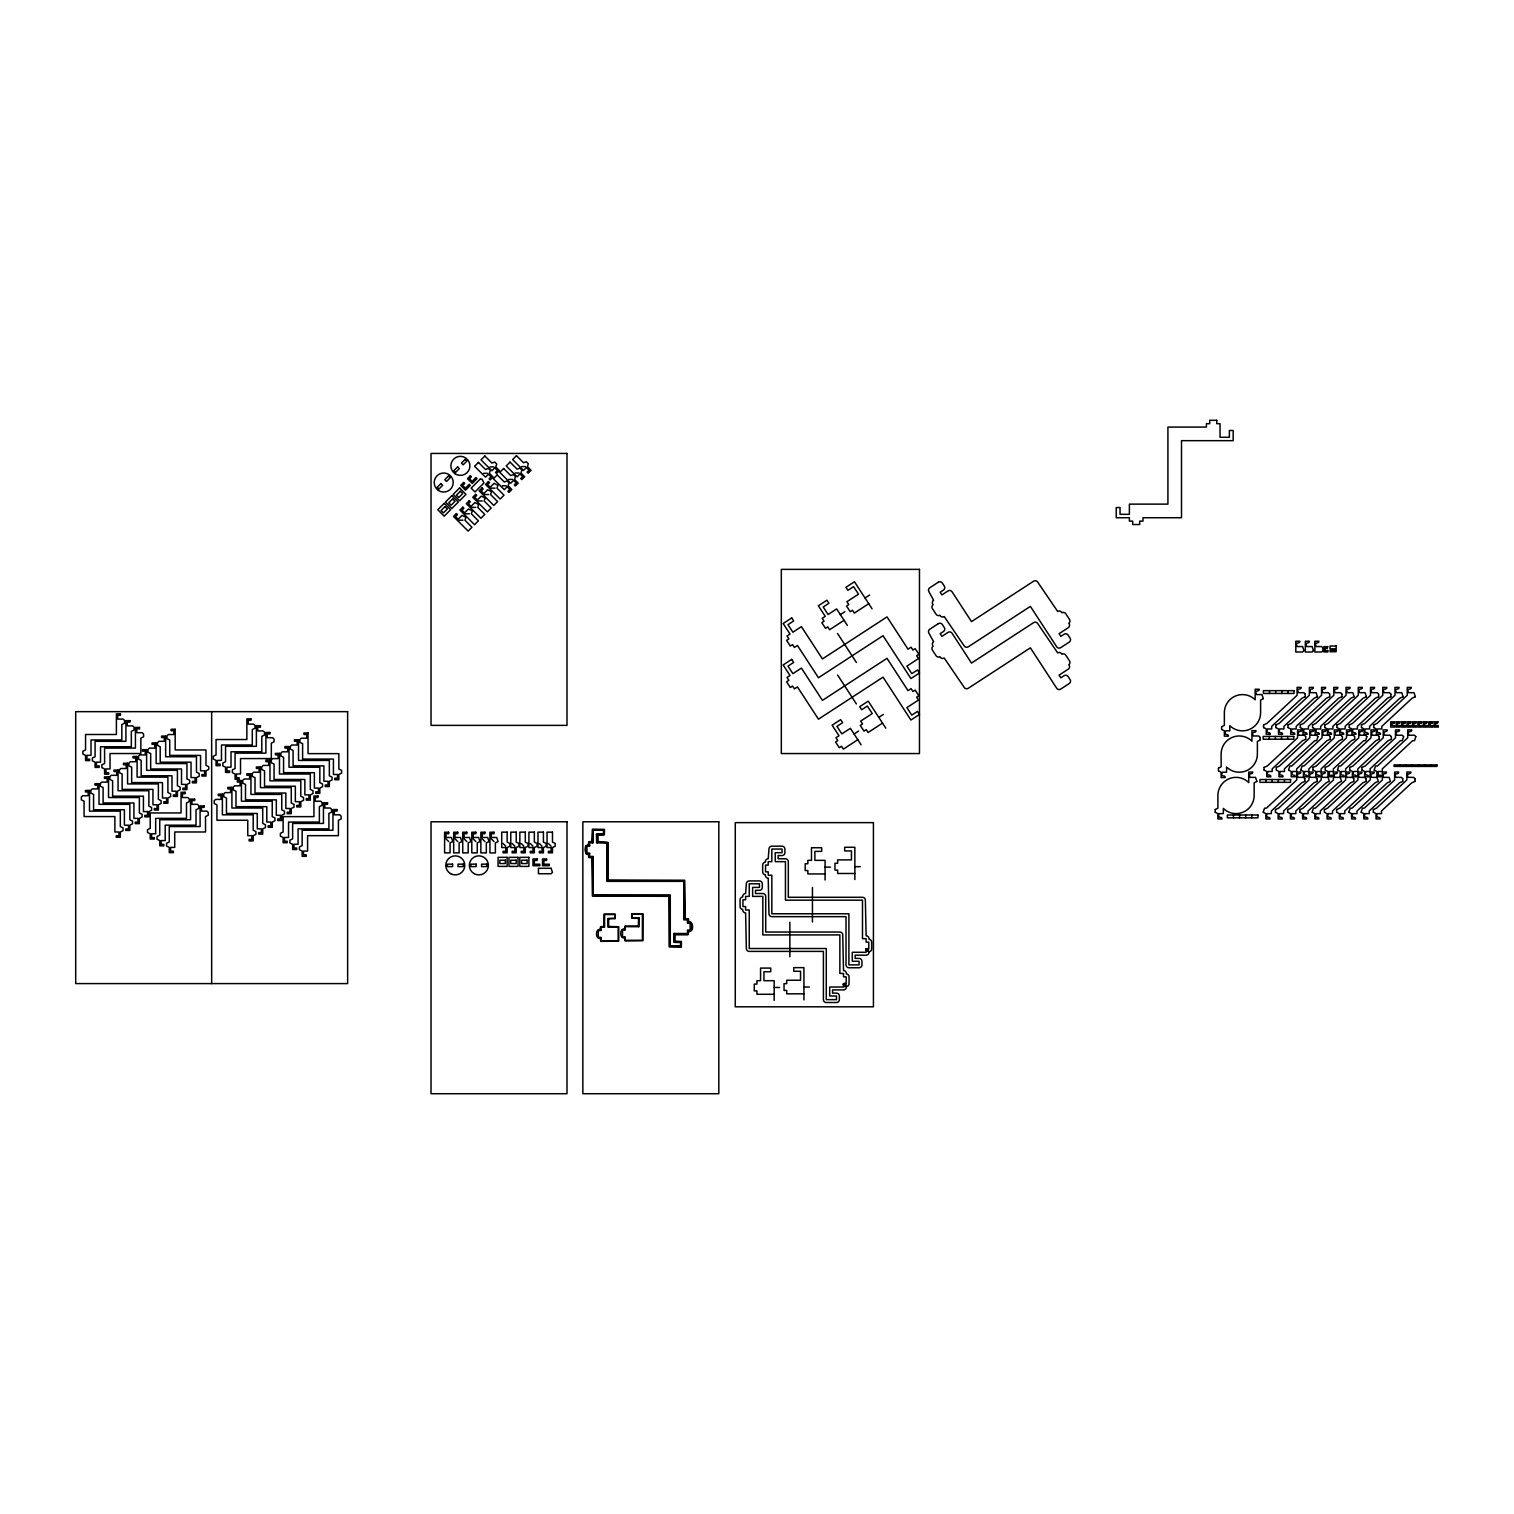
<?xml version="1.0" encoding="UTF-8"?>
<svg xmlns="http://www.w3.org/2000/svg" width="1514" height="1514" viewBox="0 0 1514 1514"><rect width="100%" height="100%" fill="white"/><g stroke="black" fill="none" stroke-linecap="round" stroke-linejoin="round"><path stroke-width="1.5" d="M843.506 983.627C847.367 981.394 845.853 990.099 843.506 985.084C847.443 982.927 838.756 985.519 846.175 983.646L846.175 976.833L843.506 976.833L843.506 973.445L839.873 973.445L839.873 934.914L762.829 934.914L762.829 896.402L752.628 896.402L752.628 887.412L759.441 887.412L759.441 883.798L749.241 883.798L749.241 896.402L745.607 896.402L745.607 899.789L742.939 899.789L742.939 906.583L745.607 906.583L745.607 909.99L749.241 909.99L749.241 948.521L826.284 948.521L826.284 999.637L836.485 999.637L836.485 996.004L829.691 996.004L829.691 987.033L843.506 987.033L843.563 983.646L846.383 987.033A2.877 2.877 0 0 1 843.506 989.91L832.568 989.91L832.568 993.127L836.485 993.127A2.877 2.877 0 0 1 839.362 996.004L839.362 999.637A2.877 2.877 0 0 1 836.485 1002.514L826.284 1002.514A2.877 2.877 0 0 1 823.408 999.637L823.408 951.398L749.241 951.398A2.877 2.877 0 0 1 746.364 948.521L745.607 912.866A2.877 2.877 0 0 1 742.731 909.99L742.731 909.46A2.877 2.877 0 0 1 740.062 906.583L740.062 899.789A2.877 2.877 0 0 1 742.731 896.931L742.731 896.402A2.877 2.877 0 0 1 745.607 893.525L746.364 883.798A2.877 2.877 0 0 1 749.241 880.921L759.441 880.921A2.877 2.877 0 0 1 762.318 883.798L762.318 887.412A2.877 2.877 0 0 1 759.441 890.308L755.505 890.308L755.505 893.525L762.829 893.525A2.877 2.877 0 0 1 765.706 896.402L765.706 932.037L839.873 932.037A2.877 2.877 0 0 1 842.749 934.914L843.506 970.569A2.877 2.877 0 0 1 846.383 973.445L846.383 973.975A2.877 2.877 0 0 1 849.051 976.833L849.051 983.646A2.877 2.877 0 0 1 846.383 986.503M866.065 948.899C865.63 952.287 865.857 947.386 867.56 948.899C870.796 954.937 862.961 947.102 868.79 948.899L868.79 942.105L866.122 942.105L866.122 938.699L862.488 938.699L862.488 900.168L785.444 900.168L785.444 861.655L775.244 861.655L775.244 852.685L782.038 852.685L782.038 849.051L771.837 849.051L771.837 861.655L768.223 861.655L768.223 865.062L765.554 865.062L765.554 871.856L768.223 871.856L768.223 875.243L771.837 875.243L771.837 913.775L848.9 913.775L848.9 964.891L859.081 964.891L859.081 961.276L852.287 961.276L852.287 952.287L866.122 952.287L866.159 948.899L868.998 952.287A2.877 2.877 0 0 1 866.122 955.183L855.164 955.183L855.164 958.4L859.081 958.4A2.877 2.877 0 0 1 861.958 961.276L861.958 964.891A2.877 2.877 0 0 1 859.081 967.768L848.9 967.768A2.877 2.877 0 0 1 846.023 964.891L846.023 916.651L771.837 916.651A2.877 2.877 0 0 1 768.961 913.775L768.223 878.12A2.877 2.877 0 0 1 765.346 875.243L765.346 874.714A2.877 2.877 0 0 1 762.659 871.856L762.659 865.062A2.877 2.877 0 0 1 765.346 862.185L765.346 861.655A2.877 2.877 0 0 1 768.223 858.779L768.961 849.051A2.877 2.877 0 0 1 771.837 846.175L782.038 846.175A2.877 2.877 0 0 1 784.914 849.051L784.914 852.685A2.877 2.877 0 0 1 782.038 855.561L778.12 855.561L778.12 858.779L785.444 858.779A2.877 2.877 0 0 1 788.321 861.655L788.321 897.291L862.488 897.291A2.877 2.877 0 0 1 865.365 900.168L866.122 935.822A2.877 2.877 0 0 1 868.998 938.699L868.998 939.229A2.877 2.877 0 0 1 871.667 942.105L871.667 948.899A2.877 2.877 0 0 1 868.998 951.776M638.34 926.682L638.529 918.203M674.165 941.973L674.373 933.495M865.043 597.992L869.585 595.04M840.327 614.627L844.869 611.656M868.752 603.707L854.331 613.094L852.477 610.256L850.225 611.713L846.515 606.016L848.767 604.559L846.913 601.701L858.495 594.169L853.593 586.637L847.897 590.346L845.929 587.318L854.464 581.755L872.064 608.798M844.055 620.324L829.615 629.729L827.761 626.872L825.527 628.329L821.818 622.633L824.051 621.175L822.197 618.318L825.244 616.349L818.355 605.789L826.909 600.225L828.896 603.272L823.2 606.982L828.082 614.495L836.636 608.931L847.367 625.414M878.801 717.39L883.343 714.438M854.104 734.006L858.627 731.054M882.53 723.105L868.09 732.492L866.235 729.653L863.983 731.111L860.274 725.414L862.526 723.957L860.671 721.099L872.253 713.567L867.371 706.035L861.655 709.744L859.687 706.716L868.241 701.152L885.841 728.196M857.813 739.721L843.374 749.127L841.519 746.27L839.286 747.727L835.577 742.03L837.81 740.573L835.955 737.715L839.002 735.747L832.132 725.187L840.667 719.623L842.655 722.67L836.958 726.379L841.841 733.893L850.395 728.329L861.125 744.812M521.592 466.577L525.434 466.577M489.987 466.918L493.829 466.918M515.176 472.993L519.018 472.993M483.591 473.314L487.432 473.314M508.761 479.408L512.621 479.408M502.364 485.805L506.206 485.805M491.198 488.151L495.04 488.151M484.783 494.548L488.644 494.548M478.386 500.964L482.228 500.964M471.971 507.379L475.812 507.379M465.555 513.776L469.416 513.776M459.158 520.191L463 520.191M1322.858 647.878L1321.646 646.554L1316.196 646.554C1313.452 641.009 1319.243 644.472 1318.921 641.236L1314.852 641.236L1314.852 652.004L1321.646 652.004L1322.858 650.679M1303.838 650.679L1302.608 652.004L1295.814 652.004L1295.814 641.236L1299.883 641.236C1300.148 644.415 1294.489 641.084 1297.176 646.554L1302.608 646.554L1303.97 650.547M1313.357 650.679L1312.127 652.004L1305.333 652.004L1305.333 641.236L1309.402 641.236C1309.667 644.396 1304.008 641.084 1306.696 646.554L1312.127 646.554L1313.49 650.547M1305.106 694.018L1303.895 692.693L1298.444 692.693C1295.7 687.167 1301.472 690.611 1301.169 687.375L1297.082 687.375L1297.082 695.304L1266.764 723.522L1263.679 724.827M1329.576 694.018L1328.365 692.693L1322.914 692.693C1320.094 687.072 1325.961 690.649 1325.639 687.375L1321.571 687.375L1321.571 695.304L1291.234 723.522L1288.168 724.827M1341.82 694.018L1340.59 692.693L1335.159 692.693C1332.396 687.167 1338.187 690.611 1337.884 687.375L1333.796 687.375L1333.796 695.304L1303.478 723.522L1300.394 724.827M1378.535 694.018L1377.305 692.693L1371.873 692.693C1369.11 687.167 1374.901 690.611 1374.58 687.375L1370.511 687.375L1370.511 695.304L1340.193 723.522L1337.108 724.827M1390.76 694.018L1389.549 692.693L1384.099 692.693C1381.355 687.167 1387.146 690.611 1386.824 687.375L1382.755 687.375L1382.755 695.304L1352.418 723.522L1349.352 724.827M1305.106 696.818L1302.04 698.143L1271.703 726.341L1271.703 728.953L1267.634 728.953C1264.796 734.593 1270.681 731.016 1270.341 734.29L1266.272 734.29L1266.272 728.953L1263.679 727.647M1317.35 696.818L1314.266 698.143L1283.948 726.341L1283.948 728.953L1279.86 728.953C1277.04 734.593 1282.907 731.016 1282.585 734.29L1278.516 734.29L1278.516 728.953L1275.924 727.647M1329.576 696.818L1326.51 698.143L1296.173 726.341L1296.173 728.953L1292.104 728.953C1289.285 734.593 1295.151 731.016 1294.83 734.29L1290.742 734.29L1290.742 728.953L1288.168 727.647M1341.82 696.818L1338.736 698.143L1308.418 726.341L1308.418 728.953L1304.349 728.953C1301.51 734.593 1307.396 731.016 1307.055 734.29L1302.986 734.29L1302.986 728.953L1300.394 727.647M1354.065 696.818L1350.98 698.143L1320.662 726.341L1320.662 728.953L1316.574 728.953C1313.755 734.593 1319.621 731.016 1319.3 734.29L1315.212 734.29L1315.212 728.953L1312.638 727.647M1366.29 696.818L1363.225 698.143L1332.888 726.341L1332.888 728.953L1328.819 728.953C1325.98 734.593 1331.866 731.016 1331.525 734.29L1327.456 734.29L1327.456 728.953L1324.864 727.647M1378.535 696.818L1375.45 698.143L1345.132 726.341L1345.132 728.953L1341.044 728.953C1338.225 734.593 1344.091 731.016 1343.77 734.29L1339.682 734.29L1339.682 728.953L1337.108 727.647M1390.76 696.818L1387.695 698.143L1357.358 726.341L1357.358 728.953L1353.289 728.953C1350.469 734.593 1356.336 731.016 1356.014 734.29L1351.926 734.29L1351.926 728.953L1349.352 727.647M1403.005 696.818L1399.92 698.143L1369.602 726.341L1369.602 728.953L1365.533 728.953C1362.695 734.593 1368.58 731.016 1368.24 734.29L1364.171 734.29L1364.171 728.953L1361.578 727.647M1415.249 696.818L1412.165 698.143L1381.847 726.341L1381.847 728.953L1377.759 728.953C1374.939 734.593 1380.806 731.016 1380.484 734.29L1376.396 734.29L1376.396 728.953L1373.823 727.647M1263.187 698.711L1260.594 700.017L1260.594 712.716A18.13 18.13 0 0 1 1229.784 725.66L1229.784 730.846L1225.697 730.846C1222.877 736.466 1228.743 732.89 1228.422 736.164L1224.353 736.164L1224.353 730.846L1221.76 729.521M1275.924 724.827L1279.008 723.522L1309.326 695.304L1309.326 687.375L1313.395 687.375C1313.679 690.573 1308.001 687.205 1310.689 692.693L1316.12 692.693L1317.483 696.686M1312.638 724.827L1315.704 723.522L1346.041 695.304L1346.041 687.375L1350.11 687.375C1350.393 690.592 1344.64 687.11 1347.403 692.693L1352.835 692.693L1354.197 696.686M1324.864 724.827L1327.948 723.522L1358.266 695.304L1358.266 687.375L1362.354 687.375C1362.638 690.592 1356.96 687.205 1359.629 692.693L1365.079 692.693L1366.423 696.686M1361.578 724.827L1364.663 723.522L1394.981 695.304L1394.981 687.375L1399.068 687.375C1399.333 690.573 1393.656 687.205 1396.343 692.693L1401.775 692.693L1403.137 696.686M1373.823 724.827L1376.888 723.522L1407.225 695.304L1407.225 687.375L1411.294 687.375C1411.578 690.592 1405.9 687.205 1408.588 692.693L1414.019 692.693L1415.382 696.686M1221.76 726.72L1224.353 725.395L1224.353 712.716A18.13 18.13 0 0 1 1255.163 699.771L1255.163 689.249L1259.232 689.249C1259.478 692.428 1253.838 689.116 1256.525 694.585L1261.957 694.585L1263.319 698.579M1305.598 736.523L1304.368 735.217L1298.936 735.217C1296.173 729.672 1301.964 733.136 1301.661 729.899L1297.574 729.899L1297.574 737.829L1267.256 766.046L1264.171 767.352M1317.842 736.523L1316.612 735.217L1311.181 735.217C1308.342 729.578 1314.228 733.154 1313.887 729.899L1309.818 729.899L1309.818 737.829L1279.481 766.046L1276.416 767.352M1330.068 736.523L1328.857 735.217L1323.406 735.217C1320.586 729.578 1326.453 733.154 1326.132 729.899L1322.044 729.899L1322.044 737.829L1291.726 766.046L1289.871 766.046L1288.509 770.02M1342.312 736.523L1341.082 735.217L1335.651 735.217C1332.888 729.672 1338.679 733.136 1338.357 729.899L1334.288 729.899L1334.288 737.829L1303.97 766.046L1302.116 766.046L1300.753 770.02M1354.538 736.523L1353.327 735.217L1347.876 735.217C1345.132 729.672 1350.904 733.136 1350.602 729.899L1346.514 729.899L1346.514 737.829L1316.196 766.046L1313.13 767.352M1366.782 736.523L1365.552 735.217L1360.121 735.217C1357.301 729.578 1363.168 733.154 1362.846 729.899L1358.758 729.899L1358.758 737.829L1328.44 766.046L1325.356 767.352M1379.027 736.523L1377.797 735.217L1372.365 735.217C1369.602 729.672 1375.393 733.136 1375.072 729.899L1371.003 729.899L1371.003 737.829L1340.666 766.046L1338.811 766.046L1337.468 770.02M1391.252 736.523L1390.022 735.217L1384.591 735.217C1381.828 729.672 1387.619 733.136 1387.316 729.899L1383.228 729.899L1383.228 737.829L1352.91 766.046L1349.826 767.352M1403.497 736.523L1402.267 735.217L1396.835 735.217C1393.997 729.578 1399.882 733.154 1399.542 729.899L1395.473 729.899L1395.473 737.829L1365.155 766.046L1362.07 767.352M1415.722 736.523L1414.511 735.217L1409.061 735.217C1406.241 729.578 1412.108 733.154 1411.786 729.899L1407.698 729.899L1407.698 737.829L1377.38 766.046L1375.526 766.046L1374.163 770.02M1259.97 737.299L1258.74 735.974L1253.308 735.974C1250.545 730.429 1256.336 733.893 1256.014 730.656L1251.946 730.656L1251.946 741.16A18.13 18.13 0 0 0 1221.117 754.104L1221.117 766.803L1218.543 768.109M1305.598 739.343L1302.513 740.649L1272.195 768.866L1272.195 771.478L1268.107 771.478C1265.288 777.098 1271.173 773.54 1270.833 776.796L1266.764 776.796L1266.764 771.478L1264.171 770.153M1330.068 739.343L1327.002 740.649L1296.665 768.866L1296.665 771.478L1292.596 771.478C1289.833 777.023 1295.624 773.559 1295.303 776.796L1291.234 776.796L1291.234 771.478L1288.641 770.153M1342.312 739.343L1339.228 740.649L1308.91 768.866L1308.91 771.478L1304.822 771.478C1302.078 777.023 1307.85 773.559 1307.547 776.796L1303.459 776.796L1303.459 771.478L1300.886 770.153M1354.538 739.343L1351.472 740.649L1321.135 768.866L1321.135 771.478L1317.066 771.478C1314.247 777.098 1320.113 773.54 1319.792 776.796L1315.704 776.796L1315.704 771.478L1313.13 770.153M1379.027 739.343L1375.942 740.649L1345.624 768.866L1345.624 771.478L1341.536 771.478C1338.773 777.023 1344.564 773.559 1344.262 776.796L1340.174 776.796L1340.174 771.478L1337.6 770.153M1391.252 739.343L1388.187 740.649L1357.85 768.866L1357.85 771.478L1353.781 771.478C1350.942 777.098 1356.828 773.54 1356.487 776.796L1352.418 776.796L1352.418 771.478L1349.826 770.153M1259.97 740.1L1257.377 741.406L1257.377 754.104A18.13 18.13 0 0 1 1226.567 767.049L1226.567 772.235L1222.479 772.235C1219.659 777.874 1225.526 774.297 1225.205 777.553L1221.117 777.553L1221.117 772.235L1218.543 770.91M1276.416 770.153L1278.989 771.478L1278.989 776.796L1283.077 776.796C1283.342 773.616 1277.684 776.947 1280.352 771.478L1284.44 771.478L1284.44 768.866L1314.758 740.649L1316.612 740.649L1317.975 736.675M1325.356 770.153L1327.948 771.478L1327.948 776.796L1332.017 776.796L1332.017 775.3L1329.292 775.3L1329.292 771.478L1333.38 771.478L1333.38 768.866L1363.698 740.649L1365.552 740.649L1366.915 736.675M1362.07 770.153L1364.644 771.478L1364.644 776.796L1368.732 776.796C1368.997 773.616 1363.357 776.947 1366.006 771.478L1370.094 771.478L1370.094 768.866L1400.412 740.649L1402.267 740.649L1403.629 736.675M1374.296 770.153L1376.888 771.478L1376.888 776.796L1380.976 776.796L1380.976 775.3L1378.251 775.3L1378.251 771.478L1382.32 771.478L1382.32 768.866L1412.657 740.649L1414.511 740.649L1415.874 736.675M1304.746 778.669L1303.516 777.363L1298.085 777.363C1295.265 771.724 1301.132 775.3 1300.81 772.026L1296.722 772.026L1296.722 779.975L1266.404 808.173L1264.55 808.173L1263.187 812.166M1316.991 778.669L1315.761 777.363L1310.329 777.363C1307.566 771.818 1313.357 775.282 1313.035 772.026L1308.967 772.026L1308.967 779.975L1278.63 808.173L1275.564 809.498M1353.686 778.669L1352.475 777.363L1347.025 777.363C1344.281 771.818 1350.053 775.282 1349.75 772.026L1345.681 772.026L1345.681 779.975L1315.344 808.173L1313.49 808.173L1312.127 812.166M1365.931 778.669L1364.701 777.363L1359.269 777.363C1356.506 771.818 1362.297 775.282 1361.994 772.026L1357.907 772.026L1357.907 779.975L1327.589 808.173L1324.504 809.498M1402.645 778.669L1401.415 777.363L1395.984 777.363C1393.221 771.818 1399.012 775.282 1398.69 772.026L1394.621 772.026L1394.621 779.975L1364.303 808.173L1362.449 808.173L1361.086 812.166M1414.871 778.669L1413.66 777.363L1408.209 777.363C1405.465 771.818 1411.237 775.282 1410.934 772.026L1406.866 772.026L1406.866 779.975L1376.529 808.173L1373.463 809.498M1256.752 781.489L1254.16 782.814L1254.16 795.493A18.13 18.13 0 0 1 1223.35 808.438L1223.35 813.624L1219.262 813.624C1216.442 819.263 1222.309 815.686 1221.987 818.96L1217.899 818.96L1217.899 813.624L1215.326 812.318M1304.746 781.489L1301.661 782.795L1271.344 811.012L1271.344 813.624L1267.275 813.624C1264.436 819.244 1270.322 815.668 1269.981 818.942L1265.912 818.942L1265.912 813.624L1263.319 812.299M1316.991 781.489L1313.906 782.795L1283.588 811.012L1283.588 813.624L1279.5 813.624C1276.681 819.244 1282.547 815.668 1282.226 818.942L1278.138 818.942L1278.138 813.624L1275.564 812.299M1353.686 781.489L1350.62 782.795L1320.284 811.012L1320.284 813.624L1316.215 813.624C1313.395 819.244 1319.262 815.668 1318.94 818.942L1314.852 818.942L1314.852 813.624L1312.278 812.299M1365.931 781.489L1362.846 782.795L1332.528 811.012L1332.528 813.624L1328.44 813.624C1325.621 819.244 1331.506 815.668 1331.166 818.942L1327.097 818.942L1327.097 813.624L1324.504 812.299M1402.645 781.489L1399.561 782.795L1369.243 811.012L1369.243 813.624L1365.155 813.624C1362.335 819.244 1368.202 815.668 1367.88 818.942L1363.792 818.942L1363.792 813.624L1361.218 812.299M1414.871 781.489L1411.805 782.795L1381.468 811.012L1381.468 813.624L1377.399 813.624C1374.58 819.244 1380.446 815.668 1380.125 818.942L1376.037 818.942L1376.037 813.624L1373.463 812.299M1215.326 809.498L1217.899 808.192L1217.899 795.493A18.13 18.13 0 0 1 1248.728 782.549L1248.728 772.045L1252.797 772.045C1253.043 775.225 1247.404 771.894 1250.091 777.363L1255.522 777.363L1256.885 781.356M1287.789 809.498L1290.874 808.173L1321.192 779.975L1321.192 772.026L1325.28 772.026C1325.526 775.225 1319.848 771.837 1322.555 777.363L1328.005 777.363L1329.349 781.338L1326.15 782.795L1295.814 811.012L1295.814 813.624L1291.745 813.624C1288.906 819.244 1294.792 815.668 1294.451 818.942L1290.382 818.942L1290.382 813.624L1287.789 812.299M1300.034 809.498L1303.119 808.173L1333.437 779.975L1333.437 772.026L1337.505 772.026C1337.77 775.206 1332.131 771.894 1334.799 777.363L1340.231 777.363L1341.593 781.338L1338.376 782.795L1308.058 811.012L1308.058 813.624L1303.97 813.624C1301.151 819.244 1307.017 815.668 1306.696 818.942L1302.608 818.942L1302.608 813.624L1300.034 812.299M1336.748 809.498L1339.814 808.173L1370.151 779.975L1370.151 772.026L1374.22 772.026C1374.466 775.225 1368.826 771.875 1371.514 777.363L1376.945 777.363L1378.308 781.338L1375.091 782.795L1344.773 811.012L1344.773 813.624L1340.685 813.624C1337.865 819.244 1343.732 815.668 1343.41 818.942L1339.322 818.942L1339.322 813.624L1336.748 812.299M1348.974 812.299L1351.567 813.624L1351.567 818.942L1355.636 818.942C1355.938 815.743 1350.166 819.15 1352.929 813.624L1356.998 813.624L1356.998 811.012L1387.335 782.795L1390.401 781.489L1389.19 777.363L1383.739 777.363C1380.919 771.724 1386.786 775.3 1386.464 772.026L1382.377 772.026L1382.377 779.975L1352.059 808.173L1350.204 808.173L1348.842 812.166M597.122 834.346L603.821 834.422L604.029 829.899L592.75 829.786L592.561 842.844M592.561 842.163L589.154 842.352L588.927 845.569M597.311 842.163L607.493 842.692L607.511 880.694L684.347 880.864L684.555 919.206L687.981 919.395L688.189 922.613M589.608 845.569C583.969 842.56 583.439 856.394 589.608 853.726M854.861 866.67L860.274 866.67M825.073 867.125L830.486 867.125M854.861 873.483L837.639 873.483L837.639 870.096L834.952 870.096L834.952 863.302L837.639 863.302L837.639 859.895L851.455 859.895L851.455 850.925L844.661 850.925L844.661 847.291L854.861 847.291L854.861 879.558M825.073 873.938L807.851 873.938L807.851 870.55L805.183 870.55L805.183 863.756L807.851 863.756L807.851 860.349L811.485 860.349L811.485 847.745L821.686 847.745L821.686 851.379L814.873 851.379L814.873 860.349L825.073 860.349L825.073 880.013M638.34 918.392L631.754 918.203L631.66 913.699L643.053 913.831L642.939 940.705L625.093 940.951L624.506 937.563M608.458 918.638L615.157 918.733L615.327 914.153L604.029 914.115L603.897 927.136M687.507 922.613C693.658 919.906 693.128 933.722 687.507 930.769M638.34 926L625.036 926.019L624.506 929.407M603.897 926.454L600.49 926.644L600.263 929.861M608.647 926.454L618.734 926.757L618.734 941.121L600.793 941.405L600.263 938.018M625.187 929.407C619.51 926.454 619.056 940.27 625.187 937.563M600.944 929.861C595.343 926.814 594.756 940.705 600.944 938.018M674.373 934.157L687.659 934.157L688.189 930.769M674.373 941.784L680.865 941.897L681.073 946.42L669.642 946.288L669.604 895.645L592.901 895.55L592.561 857.113L589.154 856.943L588.927 853.726M803.934 987.014L809.347 987.014M774.165 987.469L779.578 987.469M803.934 993.827L786.712 993.827L786.712 990.44L784.044 990.44L784.044 983.646L786.712 983.646L786.712 980.239L800.546 980.239L800.546 971.269L793.733 971.269L793.733 967.635L803.934 967.635L803.934 999.902M774.165 994.282L756.943 994.282L756.943 990.894L754.275 990.894L754.275 984.1L756.943 984.1L756.943 980.694L760.558 980.694L760.558 968.089L770.758 968.089L770.758 971.723L763.964 971.723L763.964 980.694L774.165 980.694L774.165 1000.357M548.39 843.468L551.115 846.194M539.325 843.468L542.05 846.194M530.279 843.468L532.985 846.194M521.213 843.468L523.92 846.194M512.148 843.468L514.855 846.194M503.083 843.468L505.79 846.194M491.293 838.832L494.018 841.557M482.228 838.832L484.953 841.557M473.163 838.832L475.888 841.557M464.098 838.832L466.823 841.557M455.033 838.832L457.758 841.557M445.968 838.832L448.693 841.557M837.583 633.552L856.413 662.507M837.583 675.017L856.413 703.953M1430.787 764.911L1430.787 766.406M1424.674 764.911L1424.674 766.406M1418.542 764.911L1418.542 766.406M1415.022 778.802L1415.022 781.338M1412.43 764.911L1412.43 766.406M1406.317 764.911L1406.317 766.406M1402.778 778.802L1402.778 781.338M1400.204 764.911L1400.204 766.406M1391.385 736.675L1391.385 739.211M1390.912 694.15L1390.912 696.686M1379.159 736.675L1379.159 739.211M1378.667 694.15L1378.667 696.686M1373.69 724.96L1373.69 727.515M1373.312 809.63L1373.312 812.166M1366.063 778.802L1366.063 781.338M1361.938 767.484L1361.938 770.02M1361.446 724.96L1361.446 727.515M1354.689 736.675L1354.689 739.211M1353.838 778.802L1353.838 781.338M1349.693 767.484L1349.693 770.02M1349.201 724.96L1349.201 727.515M1342.445 736.675L1342.445 739.211M1341.953 694.15L1341.953 696.686M1336.976 724.96L1336.976 727.515M1336.616 809.63L1336.616 812.166M1330.2 736.675L1330.2 739.211M1329.727 694.15L1329.727 696.686M1325.223 767.484L1325.223 770.02M1324.731 724.96L1324.731 727.515M1324.371 809.63L1324.371 812.166M1323.009 648.011L1323.009 650.547M1317.123 778.802L1317.123 781.338M1312.979 767.484L1312.979 770.02M1312.506 724.96L1312.506 727.515M1305.73 736.675L1305.73 739.211M1305.238 694.15L1305.238 696.686M1304.879 778.802L1304.879 781.338M1300.261 724.96L1300.261 727.515M1299.901 809.63L1299.901 812.166M1287.903 690.649L1287.903 693.45M1288.017 724.96L1288.017 727.515M1287.657 736.429L1287.657 739.229M1287.657 809.63L1287.657 812.166M1284.459 779.54L1284.459 782.341M1281.79 690.649L1281.79 693.45M1281.525 736.429L1281.525 739.229M1278.327 779.54L1278.327 782.341M1276.283 767.484L1276.283 770.02M1275.791 724.96L1275.791 727.515M1275.659 690.649L1275.659 693.45M1275.413 736.429L1275.413 739.229M1275.431 809.63L1275.431 812.166M1272.214 779.54L1272.214 782.341M1269.546 690.649L1269.546 693.45M1269.3 736.429L1269.3 739.229M1266.101 779.54L1266.101 782.341M1264.039 767.484L1264.039 770.02M1263.547 724.96L1263.547 727.515M1260.102 737.432L1260.102 739.967M1251.832 815.005L1251.832 817.825M1245.719 815.005L1245.719 817.825M1239.588 815.005L1239.588 817.825M1233.475 815.005L1233.475 817.825M1221.628 726.852L1221.628 729.388M1218.41 768.241L1218.41 770.777M1215.193 809.63L1215.193 812.185M812.45 887.488L812.45 922.026M789.854 922.234L789.854 956.772M608.647 918.847L608.647 927.136M597.311 834.555L597.311 842.844M211.657 711.656L211.657 983.589M596.44 834.309L603.443 833.873L603.443 830.24L593.242 830.24L593.242 842.844L589.608 842.844L589.608 846.25L586.94 846.25L586.94 853.044L589.608 853.044L589.608 856.432L593.242 856.432L593.242 894.963L670.286 894.963L670.286 946.08L680.486 946.08L680.486 942.465C670.551 942.219 675.263 944.036 673.692 933.495L687.507 933.495L687.507 930.088L690.176 930.088L690.176 923.294L687.507 923.294L687.507 919.887L683.874 919.887L683.874 881.356L606.83 881.356L606.83 842.844L596.63 842.844L596.44 834.252M607.776 918.601L614.76 918.165L614.76 914.532L604.578 914.532L604.578 927.136L600.944 927.136L600.944 930.542L598.276 930.542L598.276 937.336L600.944 937.336L600.944 940.743L618.166 940.743L618.166 927.136L607.966 927.136L607.776 918.544M637.848 918.146L639.211 918.146L639.022 926.682L625.187 926.682L625.187 930.088L622.519 930.088L622.519 936.882L625.187 936.882L625.187 940.289L642.409 940.289L642.409 914.096L632.209 914.096L632.209 917.711L639.022 917.711L637.867 918.09M585.577 846.137L585.767 853.726L588.246 854.407L588.851 857.567L591.879 857.795L592.39 896.023L668.923 896.326L669.226 946.931L681.338 947.139L681.414 941.462L675.055 941.102L675.055 934.838L687.81 934.819L688.87 931.451C694.188 932.529 693.374 920.323 688.87 921.931L688.435 918.884L685.236 918.525L684.65 880.24L608.193 880.013L608.136 842.446L597.992 841.481L597.992 835.236L604.37 834.857L604.502 829.388L592.39 829.18L591.879 841.481L588.851 841.727L588.246 844.888L585.577 846.137M440.934 483.572L437.243 487.262L438.984 489.003L442.656 485.313L440.934 483.572M448.466 476.039L444.775 479.73L446.516 481.471L450.188 477.781L448.466 476.039M457.607 466.918L453.916 470.608L455.638 472.33L459.329 468.64L457.607 466.918M465.139 459.385L461.448 463.076L463.17 464.798L466.861 461.108L465.139 459.385M478.462 462.413L474.601 466.274L485.502 477.156L488.397 474.279L491.028 476.929L489.117 478.84L490.176 479.919L493.072 477.042L489.344 473.314L490.347 470.476L488.36 468.488L485.502 469.472L478.462 462.413M484.858 456.017L481.017 459.859L491.918 470.759L494.794 467.864L497.444 470.513L495.513 472.444L496.592 473.503L499.469 470.627L495.759 466.918L496.762 464.06L494.775 462.073L491.918 463.057L484.858 456.017M463.587 482.493L460.71 485.388L465.498 490.176L470.305 485.369L469.226 484.291L465.385 488.133L462.754 485.483L464.666 483.572L463.587 482.493M470.324 475.775L467.447 478.651L472.236 483.439L477.042 478.632L475.964 477.553L472.122 481.414L469.472 478.765L471.403 476.834L470.324 475.775M444.189 503.348L437.792 509.745L444.189 516.16L450.604 509.745L444.189 503.348M451.891 495.646L445.476 502.061L451.891 508.477L458.307 502.061L451.891 495.646M459.575 487.962L453.178 494.359L459.575 500.774L465.99 494.359L459.575 487.962M444.946 506.622L441.066 510.502L443.451 512.868L447.33 508.988L444.946 506.622M452.648 498.939L448.769 502.818L451.134 505.184L455.014 501.304L452.648 498.939M460.332 491.236L456.452 495.116L458.837 497.5L462.697 493.621L460.332 491.236M480.127 479.162L471.157 488.133L474.999 491.974L483.969 483.004L482.02 479.124L480.127 479.162M456.395 513.587L453.519 516.482L468.129 531.092L471.971 527.251L464.912 520.191L465.915 517.334L462.035 515.385L458.193 519.226L455.544 516.577L457.474 514.665L456.395 513.587M462.811 507.171L459.915 510.067L474.525 524.677L478.386 520.835L471.327 513.776L472.33 510.937L468.451 508.969L464.609 512.811L461.959 510.18L463.871 508.25L462.811 507.171M469.208 500.774L466.331 503.651L480.941 518.261L484.783 514.419L477.743 507.379L478.727 504.522L474.847 502.572L471.005 506.414L468.356 503.765L470.286 501.853L469.208 500.774M475.623 494.359L472.747 497.254L487.357 511.864L491.198 508.004L484.139 500.964L485.142 498.106L481.263 496.157L477.421 499.998L474.771 497.349L476.702 495.438L475.623 494.359M482.039 487.943L479.143 490.839L493.753 505.449L497.614 501.607L490.555 494.548L491.558 491.709L487.678 489.741L483.837 493.583L481.187 490.952L483.098 489.022L482.039 487.943M488.435 481.547L485.559 484.423L500.169 499.033L504.011 495.192L496.971 488.151L497.955 485.294L494.075 483.345L490.233 487.186L487.603 484.537L489.514 482.606L488.435 481.547M497.235 474.923L493.394 478.765L504.276 489.665L507.171 486.77L509.802 489.419L507.89 491.35L508.969 492.41L511.846 489.533L508.136 485.805L509.12 482.966L507.133 480.979L504.276 481.963L497.235 474.923M503.651 468.507L499.79 472.349L510.691 483.25L513.568 480.373L516.217 483.004L514.306 484.934L515.366 486.013L518.261 483.117L514.533 479.408L515.536 476.55L513.549 474.563L510.691 475.566L503.651 468.507M510.048 462.092L506.206 465.952L517.107 476.834L519.983 473.958L522.633 476.607L520.702 478.519L521.781 479.597L524.658 476.721L520.948 472.993L521.933 470.135L519.945 468.148L517.107 469.151L510.048 462.092M516.463 455.695L512.621 459.537L523.503 470.438L526.399 467.542L529.048 470.192L527.118 472.122L528.197 473.182L531.073 470.305L527.364 466.577L528.348 463.738L526.361 461.751L523.503 462.735L516.463 455.695M791.708 617.939L783.154 623.503L790.024 634.063L786.996 636.031L788.851 638.889L786.599 640.346L790.308 646.043L792.56 644.586L794.415 647.424L797.443 645.456L818.449 677.742L883.041 635.71L910.917 678.556L919.471 672.992L917.484 669.964L911.788 673.673L906.886 666.141L918.487 658.609L916.632 655.751L918.866 654.294L915.156 648.598L912.923 650.055L911.068 647.216L908.022 649.184L887.015 616.898L822.443 658.931L801.417 626.645L792.882 632.209L787.98 624.676L793.677 620.967L791.708 617.939M791.708 659.385L783.154 664.949L790.024 675.509L786.996 677.477L788.851 680.335L786.599 681.792L790.308 687.488L792.56 686.031L794.415 688.87L797.443 686.902L818.449 719.188L883.041 677.155L910.917 720.021L919.471 714.457L917.484 711.41L911.788 715.119L906.886 707.606L918.487 700.055L916.632 697.216L918.866 695.759L915.156 690.062L912.923 691.519L911.068 688.662L908.022 690.649L887.015 658.344L822.443 700.376L801.417 668.09L792.882 673.654L787.98 666.122L793.677 662.413L791.708 659.385M938.339 582.209L929.785 587.773A2.877 2.877 0 0 0 928.953 591.747L933.627 600.301A2.877 2.877 0 0 0 932.794 604.294L933.078 604.729A2.877 2.877 0 0 0 932.397 608.59L936.106 614.306A2.877 2.877 0 0 0 939.91 615.252L940.194 615.687A2.877 2.877 0 0 0 944.187 616.52L964.248 646.005A2.877 2.877 0 0 0 968.241 646.838L1030.391 606.376L1056.715 646.819A2.877 2.877 0 0 0 1060.689 647.67L1069.244 642.106A2.877 2.877 0 0 0 1070.076 638.113L1068.108 635.085A2.877 2.877 0 0 0 1064.134 634.234L1060.841 636.372L1059.081 633.685L1068.259 627.704A2.877 2.877 0 0 0 1069.092 623.73L1068.808 623.276A2.877 2.877 0 0 0 1069.49 619.415L1065.78 613.719A2.877 2.877 0 0 0 1061.976 612.773L1061.693 612.337A2.877 2.877 0 0 0 1057.699 611.486L1037.639 582.019A2.877 2.877 0 0 0 1033.646 581.187L971.496 621.629L952.041 591.766A2.877 2.877 0 0 0 948.067 590.914L941.935 594.907L940.175 592.201L943.449 590.082A2.877 2.877 0 0 0 944.301 586.088L942.314 583.06A2.877 2.877 0 0 0 938.339 582.209M938.339 623.654L929.785 629.218A2.877 2.877 0 0 0 928.953 633.212L933.627 641.766A2.877 2.877 0 0 0 932.794 645.74L933.078 646.175A2.877 2.877 0 0 0 932.397 650.055L936.106 655.751A2.877 2.877 0 0 0 939.91 656.697L940.194 657.133A2.877 2.877 0 0 0 944.187 657.984L964.248 687.451A2.877 2.877 0 0 0 968.241 688.283L1030.391 647.841L1056.715 688.264A2.877 2.877 0 0 0 1060.689 689.116L1069.244 683.552A2.877 2.877 0 0 0 1070.076 679.578L1068.108 676.531A2.877 2.877 0 0 0 1064.134 675.698L1060.841 677.818L1059.081 675.13L1068.259 669.169A2.877 2.877 0 0 0 1069.092 665.176L1068.808 664.741A2.877 2.877 0 0 0 1069.49 660.88L1065.78 655.165A2.877 2.877 0 0 0 1061.976 654.218L1061.693 653.783A2.877 2.877 0 0 0 1057.699 652.931L1037.639 623.465A2.877 2.877 0 0 0 1033.646 622.633L971.496 663.075L952.041 633.212A2.877 2.877 0 0 0 948.067 632.36L941.935 636.353L940.175 633.666L943.449 631.527A2.877 2.877 0 0 0 944.301 627.534L942.314 624.506A2.877 2.877 0 0 0 938.339 623.654M1394.091 723.295L1392.066 723.295C1390.155 727.363 1395.738 723.806 1394.791 727.08L1390.704 727.08L1390.704 721.799L1394.791 721.799L1394.091 723.295M1327.021 648.143L1325.204 648.143L1325.204 650.452L1327.929 650.452L1327.929 651.947L1323.861 651.947L1323.861 646.648L1327.929 646.648L1327.021 648.143M1399.314 723.276L1397.517 723.276L1397.517 725.584L1400.223 725.584L1400.223 727.08L1396.154 727.08L1396.154 721.781L1400.223 721.781L1399.314 723.276M1404.765 723.276L1402.948 723.276L1402.948 725.584L1405.673 725.584L1405.673 727.08L1401.586 727.08L1401.586 721.781L1405.673 721.781L1404.765 723.276M1410.196 723.276L1408.38 723.276L1408.38 725.584L1411.105 725.584L1411.105 727.08L1407.036 727.08L1407.036 721.781L1411.105 721.781L1410.196 723.276M1415.647 723.276L1413.83 723.276L1413.83 725.584L1416.536 725.584L1416.536 727.08L1412.467 727.08L1412.467 721.781L1416.536 721.781L1415.647 723.276M1421.078 723.276L1419.261 723.276L1419.261 725.584L1421.987 725.584L1421.987 727.08L1417.899 727.08L1417.899 721.781L1421.987 721.781L1421.078 723.276M1426.51 723.276L1424.712 723.276L1424.712 725.584L1427.418 725.584L1427.418 727.08L1423.349 727.08L1423.349 721.781L1427.418 721.781L1426.51 723.276M1431.96 723.276L1430.143 723.276L1430.143 725.584L1432.869 725.584L1432.869 727.08L1428.781 727.08L1428.781 721.781L1432.869 721.781L1431.96 723.276M1437.392 723.276L1435.575 723.276L1435.575 725.584L1438.3 725.584L1438.3 727.08L1434.212 727.08L1434.212 721.781L1438.3 721.781L1437.392 723.276M1216.745 420.286L1209.724 420.286L1209.724 423.674L1206.431 423.674L1206.431 427.08L1167.919 427.08L1167.919 504.124L1129.387 504.124L1129.387 514.325L1120.038 514.325L1120.038 507.531L1116.234 507.531L1116.234 517.731L1129.387 517.731L1129.387 521.119L1132.68 521.119L1132.68 524.525L1139.701 524.525L1139.701 521.119L1142.975 521.119L1142.975 517.731L1181.507 517.731L1181.507 440.669L1233.172 440.669L1233.172 430.487L1229.368 430.487L1229.368 437.281L1220.038 437.281L1220.038 423.674L1216.745 423.674L1216.745 420.286M566.993 453.443L431.017 453.443L431.017 725.376L566.993 725.376L566.993 453.443M919.471 569.378L781.319 569.378L781.319 753.556L919.471 753.556L919.471 569.378M1336.162 646.024L1330.03 646.024L1330.03 648.825L1336.162 648.825L1336.162 646.024M1336.162 650.225L1330.03 650.225L1330.03 651.72L1336.162 651.72L1336.162 650.225M1294.016 690.649L1263.433 690.649L1263.433 693.45L1294.016 693.45L1294.016 690.649M347.633 711.656L75.7 711.656L75.7 983.589L347.633 983.589L347.633 711.656M120.458 713.832L116.389 713.832L116.389 734.498L85.56 734.498L85.56 749.922L82.854 751.228L82.854 754.048L85.56 755.354L85.56 760.615L89.648 760.615L89.648 759.139L86.923 759.139L86.923 755.354L91.01 755.354L91.01 739.949L121.82 739.949L121.82 724.544L124.545 723.219L124.545 720.418L123.183 719.093L117.751 719.093L117.751 715.308L120.458 715.308L120.458 713.832M250.946 718.866L246.858 718.866L246.858 739.532L216.048 739.532L216.048 754.937L213.323 756.262L213.323 759.063L216.048 760.388L216.048 765.649L220.117 765.649L220.117 764.116L217.391 764.116L217.391 760.388L221.479 760.388L221.479 744.983L252.289 744.983L252.289 729.559L255.014 728.253L255.014 725.433L253.652 724.127L248.22 724.127L248.22 720.38L250.946 720.38L250.946 718.866M129.977 720.645L125.908 720.645L125.908 741.311L95.079 741.311L95.079 756.716L92.354 758.022L92.354 760.842L95.079 762.148L95.079 767.409L99.167 767.409L99.167 765.933L96.442 765.933L96.442 762.148L100.53 762.148L100.53 746.743L131.34 746.743L131.34 731.338L134.065 730.013L134.065 727.212L132.702 725.887L127.252 725.887L127.252 722.102L129.977 722.102L129.977 720.645M260.446 725.66L256.377 725.66L256.377 746.326L225.548 746.326L225.548 761.75L222.842 763.056L222.842 765.876L225.548 767.182L225.548 772.443L229.636 772.443L229.636 770.929L226.911 770.929L226.911 767.182L230.999 767.182L230.999 751.777L261.808 751.777L261.808 736.372L264.534 735.047L264.534 732.246L263.171 730.921L257.74 730.921L257.74 727.193L260.446 727.193L260.446 725.66M139.496 727.439L135.427 727.439L135.427 748.105L104.598 748.105L104.598 763.51L101.873 764.835L101.873 767.636L104.598 768.942L104.598 774.203L108.686 774.203L108.686 772.727L105.961 772.727L105.961 768.942L110.03 768.942L110.03 753.537L140.859 753.537L140.859 738.132L143.584 736.826L143.584 734.006L142.221 732.7L136.771 732.7L136.771 728.915L139.496 728.915L139.496 727.439M175.17 729.275L171.082 729.275L171.082 730.751L173.807 730.751L173.807 734.536L168.357 734.536L166.994 735.861L166.994 738.662L169.719 739.967L169.719 755.391L200.548 755.391L200.548 770.796L204.617 770.796L204.617 774.581L201.892 774.581L201.892 776.057L205.98 776.057L205.98 770.796L208.705 769.472L208.705 766.671L205.98 765.365L205.98 749.941L175.17 749.941L175.17 729.275M269.965 732.473L265.896 732.473L265.896 753.139L235.067 753.139L235.067 768.544L232.361 769.85L232.361 772.67L235.067 773.976L235.067 779.237L239.155 779.237L239.155 777.723L236.43 777.723L236.43 773.976L240.518 773.976L240.518 758.571L271.328 758.571L271.328 743.166L274.053 741.841L274.053 739.04L272.69 737.715L267.259 737.715L267.259 733.987L269.965 733.987L269.965 732.473M308.042 732.965L303.954 732.965L303.954 734.479L306.68 734.479L306.68 738.226L301.248 738.226L299.886 739.532L299.886 742.352L302.611 743.658L302.611 759.063L333.421 759.063L333.421 774.487L337.508 774.487L337.508 778.215L334.783 778.215L334.783 779.729L338.852 779.729L338.852 774.487L341.577 773.162L341.577 770.361L338.852 769.036L338.852 753.631L308.042 753.631L308.042 732.965M165.651 736.088L161.563 736.088L161.563 737.545L164.288 737.545L164.288 741.33L158.838 741.33L157.494 742.655L157.494 745.456L160.2 746.781L160.2 762.185L191.029 762.185L191.029 777.59L195.098 777.59L195.098 781.375L192.392 781.375L192.392 782.852L196.46 782.852L196.46 777.59L199.186 776.285L199.186 773.465L196.46 772.159L196.46 756.754L165.651 756.754L165.651 736.088M1293.77 736.429L1263.168 736.429L1263.168 739.229L1293.77 739.229L1293.77 736.429M298.523 739.759L294.454 739.759L294.454 741.273L297.16 741.273L297.16 745.02L291.729 745.02L290.366 746.326L290.366 749.146L293.091 750.452L293.091 765.876L323.901 765.876L323.901 781.281L327.989 781.281L327.989 785.009L325.264 785.009L325.264 786.542L329.352 786.542L329.352 781.281L332.058 779.956L332.058 777.155L329.352 775.83L329.352 760.425L298.523 760.425L298.523 739.759M156.131 742.882L152.043 742.882L152.043 744.358L154.769 744.358L154.769 748.143L149.337 748.143L147.975 749.449L147.975 752.25L150.681 753.575L150.681 768.98L181.51 768.98L181.51 784.384L185.579 784.384L185.579 788.169L182.872 788.169L182.872 789.646L186.941 789.646L186.941 784.384L189.666 783.079L189.666 780.259L186.941 778.953L186.941 763.548L156.131 763.548L156.131 742.882M289.004 746.553L284.935 746.553L284.935 748.086L287.641 748.086L287.641 751.815L282.21 751.815L280.847 753.139L280.847 755.94L283.572 757.265L283.572 772.67L314.382 772.67L314.382 788.075L318.47 788.075L318.47 791.822L315.745 791.822L315.745 793.336L319.833 793.336L319.833 788.075L322.539 786.769L322.539 783.949L319.833 782.643L319.833 767.22L289.004 767.22L289.004 746.553M146.612 749.676L142.524 749.676L142.524 751.152L145.249 751.152L145.249 754.937L139.818 754.937L138.455 756.243L138.455 759.063L141.162 760.369L141.162 775.774L171.99 775.774L171.99 791.197L176.059 791.197L176.059 794.982L173.353 794.982L173.353 796.44L177.422 796.44L177.422 791.197L180.147 789.873L180.147 787.072L177.422 785.747L177.422 770.342L146.612 770.342L146.612 749.676M279.484 753.366L275.416 753.366L275.416 754.88L278.122 754.88L278.122 758.609L272.69 758.609L271.328 759.933L271.328 762.734L274.053 764.059L274.053 779.464L304.863 779.464L304.863 794.869L308.951 794.869L308.951 798.616L306.225 798.616L306.225 800.13L310.313 800.13L310.313 794.869L313.02 793.563L313.02 790.743L310.313 789.437L310.313 774.033L279.484 774.033L279.484 753.366M137.093 756.47L133.005 756.47L133.005 757.946L135.73 757.946L135.73 761.731L130.299 761.731L128.936 763.037L128.936 765.857L131.661 767.163L131.661 782.587L162.471 782.587L162.471 797.992L166.559 797.992L166.559 801.777L163.834 801.777L163.834 803.253L167.903 803.253L167.903 797.992L170.628 796.667L170.628 793.866L167.903 792.541L167.903 777.136L137.093 777.136L137.093 756.47M269.965 760.16L265.896 760.16L265.896 761.674L268.621 761.674L268.621 765.422L263.171 765.422L261.808 766.727L261.808 769.547L264.534 770.853L264.534 786.258L295.344 786.258L295.344 801.663L299.431 801.663L299.431 805.41L296.706 805.41L296.706 806.924L300.794 806.924L300.794 801.663L303.519 800.357L303.519 797.537L300.794 796.232L300.794 780.827L269.965 780.827L269.965 760.16M127.573 763.264L123.486 763.264L123.486 764.74L126.211 764.74L126.211 768.525L120.779 768.525L119.417 769.85L119.417 772.651L122.142 773.976L122.142 789.381L152.952 789.381L152.952 804.786L157.04 804.786L157.04 808.571L154.314 808.571L154.314 810.047L158.383 810.047L158.383 804.786L161.109 803.48L161.109 800.66L158.383 799.354L158.383 783.93L127.573 783.93L127.573 763.264M1436.9 764.911L1394.072 764.911L1394.072 766.406L1436.9 766.406L1436.9 764.911M260.446 766.955L256.377 766.955L256.377 768.469L259.102 768.469L259.102 772.216L253.652 772.216L252.289 773.522L252.289 776.341L255.014 777.647L255.014 793.052L285.843 793.052L285.843 808.476L289.912 808.476L289.912 812.204L287.187 812.204L287.187 813.718L291.275 813.718L291.275 808.476L294 807.151L294 804.35L291.275 803.026L291.275 787.621L260.446 787.621L260.446 766.955M118.054 770.077L113.985 770.077L113.985 771.534L116.692 771.534L116.692 775.319L111.26 775.319L109.897 776.644L109.897 779.445L112.623 780.77L112.623 796.175L143.433 796.175L143.433 811.58L147.52 811.58L147.52 815.365L144.795 815.365L144.795 816.841L148.883 816.841L148.883 811.58L151.589 810.274L151.589 807.454L148.883 806.148L148.883 790.743L118.054 790.743L118.054 770.077M250.946 773.749L246.858 773.749L246.858 775.263L249.583 775.263L249.583 779.01L244.133 779.01L242.77 780.316L242.77 783.135L245.495 784.441L245.495 799.865L276.324 799.865L276.324 815.27L280.393 815.27L280.393 818.998L277.668 818.998L277.668 820.531L281.755 820.531L281.755 815.27L284.481 813.945L284.481 811.144L281.755 809.82L281.755 794.415L250.946 794.415L250.946 773.749M108.535 776.871L104.466 776.871L104.466 778.347L107.172 778.347L107.172 782.132L101.741 782.132L100.378 783.438L100.378 786.258L103.103 787.564L103.103 802.969L133.913 802.969L133.913 818.374L138.001 818.374L138.001 822.159L135.276 822.159L135.276 823.635L139.364 823.635L139.364 818.374L142.07 817.068L142.07 814.267L139.364 812.942L139.364 797.537L108.535 797.537L108.535 776.871M1290.571 779.54L1259.97 779.54L1259.97 782.341L1290.571 782.341L1290.571 779.54M241.426 780.543L237.338 780.543L237.338 782.076L240.064 782.076L240.064 785.804L234.613 785.804L233.27 787.129L233.27 789.929L235.976 791.254L235.976 806.659L266.805 806.659L266.805 822.064L270.874 822.064L270.874 825.811L268.167 825.811L268.167 827.325L272.236 827.325L272.236 822.064L274.961 820.758L274.961 817.938L272.236 816.633L272.236 801.209L241.426 801.209L241.426 780.543M99.016 783.665L94.947 783.665L94.947 785.141L97.653 785.141L97.653 788.926L92.222 788.926L90.859 790.232L90.859 793.052L93.584 794.358L93.584 809.763L124.394 809.763L124.394 825.187L128.482 825.187L128.482 828.972L125.757 828.972L125.757 830.429L129.844 830.429L129.844 825.187L132.551 823.862L132.551 821.061L129.844 819.736L129.844 804.331L99.016 804.331L99.016 783.665M231.907 787.356L227.819 787.356L227.819 788.87L230.544 788.87L230.544 792.598L225.113 792.598L223.75 793.923L223.75 796.724L226.457 798.048L226.457 813.453L257.285 813.453L257.285 828.858L261.354 828.858L261.354 832.605L258.648 832.605L258.648 834.119L262.717 834.119L262.717 828.858L265.442 827.552L265.442 824.733L262.717 823.427L262.717 808.022L231.907 808.022L231.907 787.356M89.496 790.459L85.427 790.459L85.427 791.936L88.153 791.936L88.153 795.721L82.702 795.721L81.34 797.045L81.34 799.846L84.065 801.152L84.065 816.576L114.875 816.576L114.875 831.981L118.963 831.981L118.963 835.766L116.237 835.766L116.237 837.242L120.325 837.242L120.325 831.981L123.05 830.656L123.05 827.855L120.325 826.549L120.325 811.126L89.496 811.126L89.496 790.459M185.124 792.276L181.055 792.276L181.055 812.942L150.227 812.942L150.227 828.347L147.52 829.672L147.52 832.473L150.227 833.798L150.227 839.04L154.314 839.04L154.314 837.583L151.589 837.583L151.589 833.798L155.677 833.798L155.677 818.374L186.487 818.374L186.487 802.969L189.212 801.663L189.212 798.843L187.85 797.537L182.418 797.537L182.418 793.752L185.124 793.752L185.124 792.276M222.388 794.15L218.3 794.15L218.3 795.664L221.025 795.664L221.025 799.411L215.594 799.411L214.231 800.717L214.231 803.537L216.937 804.842L216.937 820.247L247.766 820.247L247.766 835.671L251.835 835.671L251.835 839.399L249.129 839.399L249.129 840.913L253.198 840.913L253.198 835.671L255.923 834.346L255.923 831.546L253.198 830.221L253.198 814.816L222.388 814.816L222.388 794.15M318.016 795.967L313.928 795.967L313.928 816.633L283.118 816.633L283.118 832.038L280.393 833.343L280.393 836.163L283.118 837.469L283.118 842.73L287.187 842.73L287.187 841.216L284.481 841.216L284.481 837.469L288.549 837.469L288.549 822.064L319.378 822.064L319.378 806.659L322.085 805.334L322.085 802.534L320.741 801.209L315.291 801.209L315.291 797.481L318.016 797.481L318.016 795.967M194.644 799.07L190.575 799.07L190.575 819.736L159.746 819.736L159.746 835.16L157.04 836.466L157.04 839.267L159.746 840.592L159.746 845.853L163.834 845.853L163.834 844.377L161.109 844.377L161.109 840.592L165.196 840.592L165.196 825.187L196.006 825.187L196.006 809.763L198.731 808.457L198.731 805.656L197.369 804.331L191.937 804.331L191.937 800.546L194.644 800.546L194.644 799.07M327.535 802.761L323.447 802.761L323.447 823.427L292.637 823.427L292.637 838.832L289.912 840.156L289.912 842.957L292.637 844.282L292.637 849.524L296.706 849.524L296.706 848.01L294 848.01L294 844.282L298.069 844.282L298.069 828.858L328.898 828.858L328.898 813.453L331.604 812.147L331.604 809.328L330.241 808.022L324.81 808.022L324.81 804.275L327.535 804.275L327.535 802.761M204.163 805.883L200.094 805.883L200.094 826.549L169.265 826.549L169.265 841.954L166.559 843.26L166.559 846.08L169.265 847.386L169.265 852.647L173.353 852.647L173.353 851.171L170.628 851.171L170.628 847.386L174.716 847.386L174.716 831.981L205.525 831.981L205.525 816.576L208.251 815.251L208.251 812.45L206.888 811.126L201.457 811.126L201.457 807.341L204.163 807.341L204.163 805.883M337.054 809.555L332.966 809.555L332.966 830.221L302.157 830.221L302.157 845.626L299.431 846.951L299.431 849.751L302.157 851.076L302.157 856.337L306.225 856.337L306.225 854.804L303.519 854.804L303.519 851.076L307.588 851.076L307.588 835.671L338.417 835.671L338.417 820.247L341.123 818.942L341.123 816.122L339.761 814.816L334.329 814.816L334.329 811.069L337.054 811.069L337.054 809.555M1257.945 815.005L1227.362 815.005L1227.362 817.825L1257.945 817.825L1257.945 815.005M566.993 821.78L431.017 821.78L431.017 1093.714L566.993 1093.714L566.993 821.78M718.809 821.78L582.852 821.78L582.852 1093.714L718.809 1093.714L718.809 821.78M873.427 822.632L735.274 822.632L735.274 1006.81L873.427 1006.81L873.427 822.632M507.152 832.151L501.721 832.151L501.721 847.556L505.79 847.556L505.79 851.303L503.083 851.303L503.083 852.817L507.152 852.817L507.152 847.556L509.877 846.25L509.877 843.43L507.152 842.125L507.152 832.151M516.217 832.151L510.786 832.151L510.786 847.556L514.855 847.556L514.855 851.303L512.148 851.303L512.148 852.817L516.217 852.817L516.217 847.556L518.942 846.25L518.942 843.43L516.217 842.125L516.217 832.151M525.282 832.151L519.851 832.151L519.851 847.556L523.92 847.556L523.92 851.303L521.213 851.303L521.213 852.817L525.282 852.817L525.282 847.556L528.008 846.25L528.008 843.43L525.282 842.125L525.282 832.151M534.347 832.151L528.916 832.151L528.916 847.556L532.985 847.556L532.985 851.303L530.279 851.303L530.279 852.817L534.347 852.817L534.347 847.556L537.073 846.25L537.073 843.43L534.347 842.125L534.347 832.151M543.412 832.151L537.981 832.151L537.981 847.556L542.05 847.556L542.05 851.303L539.325 851.303L539.325 852.817L543.412 852.817L543.412 847.556L546.138 846.25L546.138 843.43L543.412 842.125L543.412 832.151M552.478 832.151L547.046 832.151L547.046 847.556L551.115 847.556L551.115 851.303L548.39 851.303L548.39 852.817L552.478 852.817L552.478 847.556L555.203 846.25L555.203 843.43L552.478 842.125L552.478 832.151M448.693 832.227L444.605 832.227L444.605 852.893L450.055 852.893L450.055 842.919L452.762 841.595L451.418 837.469L445.968 837.469L445.968 833.741L448.693 833.741L448.693 832.227M457.758 832.227L453.67 832.227L453.67 852.893L459.12 852.893L459.12 842.919L461.827 841.595L460.483 837.469L455.033 837.469L455.033 833.741L457.758 833.741L457.758 832.227M466.823 832.227L462.735 832.227L462.735 852.893L468.186 852.893L468.186 842.919L470.892 841.595L469.529 837.469L464.098 837.469L464.098 833.741L466.823 833.741L466.823 832.227M475.888 832.227L471.8 832.227L471.8 852.893L477.251 852.893L477.251 842.919L479.957 841.595L478.594 837.469L473.163 837.469L473.163 833.741L475.888 833.741L475.888 832.227M484.953 832.227L480.865 832.227L480.865 852.893L486.316 852.893L486.316 842.919L489.022 841.595L487.659 837.469L482.228 837.469L482.228 833.741L484.953 833.741L484.953 832.227M494.018 832.227L489.93 832.227L489.93 852.893L495.381 852.893L495.381 842.919L498.087 841.595L496.724 837.469L491.293 837.469L491.293 833.741L494.018 833.741L494.018 832.227M507.133 857.34L498.068 857.34L498.068 866.405L507.133 866.405L507.133 857.34M518.015 857.34L508.95 857.34L508.95 866.405L518.015 866.405L518.015 857.34M528.878 857.34L519.813 857.34L519.813 866.405L528.878 866.405L528.878 857.34M537.073 858.949L532.985 858.949L532.985 865.724L539.779 865.724L539.779 864.21L534.347 864.21L534.347 860.482L537.073 860.482L537.073 858.949M546.592 858.949L542.504 858.949L542.504 865.724L549.298 865.724L549.298 864.21L543.867 864.21L543.867 860.482L546.592 860.482L546.592 858.949M505.335 860.198L499.847 860.198L499.847 863.548L505.335 863.548L505.335 860.198M516.217 860.198L510.729 860.198L510.729 863.548L516.217 863.548L516.217 860.198M527.099 860.198L521.611 860.198L521.611 863.548L527.099 863.548L527.099 860.198M452.572 864.153L447.349 864.153L447.349 866.614L452.572 866.614L452.572 864.153M463.227 864.153L458.004 864.153L458.004 866.614L463.227 866.614L463.227 864.153M476.134 864.153L470.93 864.153L470.93 866.614L476.134 866.614L476.134 864.153M486.789 864.153L481.584 864.153L481.584 866.614L486.789 866.614L486.789 864.153M551.115 868.298L538.435 868.298L538.435 873.729L551.115 873.729L552.478 872.424L551.115 868.298M474.09 873.616A9.519 9.519 0 0 0 488.379 865.383A9.519 9.519 0 0 0 474.09 857.132A9.519 9.519 0 0 0 474.09 873.616M450.529 873.616A9.519 9.519 0 0 0 464.798 865.383A9.519 9.519 0 0 0 450.529 857.132A9.519 9.519 0 0 0 450.529 873.616M455.052 473.731A9.519 9.519 0 0 0 469.889 466.539A9.519 9.519 0 0 0 456.225 457.304A9.519 9.519 0 0 0 455.052 473.731M438.379 490.404A9.519 9.519 0 0 0 453.216 483.193A9.519 9.519 0 0 0 439.571 473.958A9.519 9.519 0 0 0 438.379 490.404"/></g></svg>
